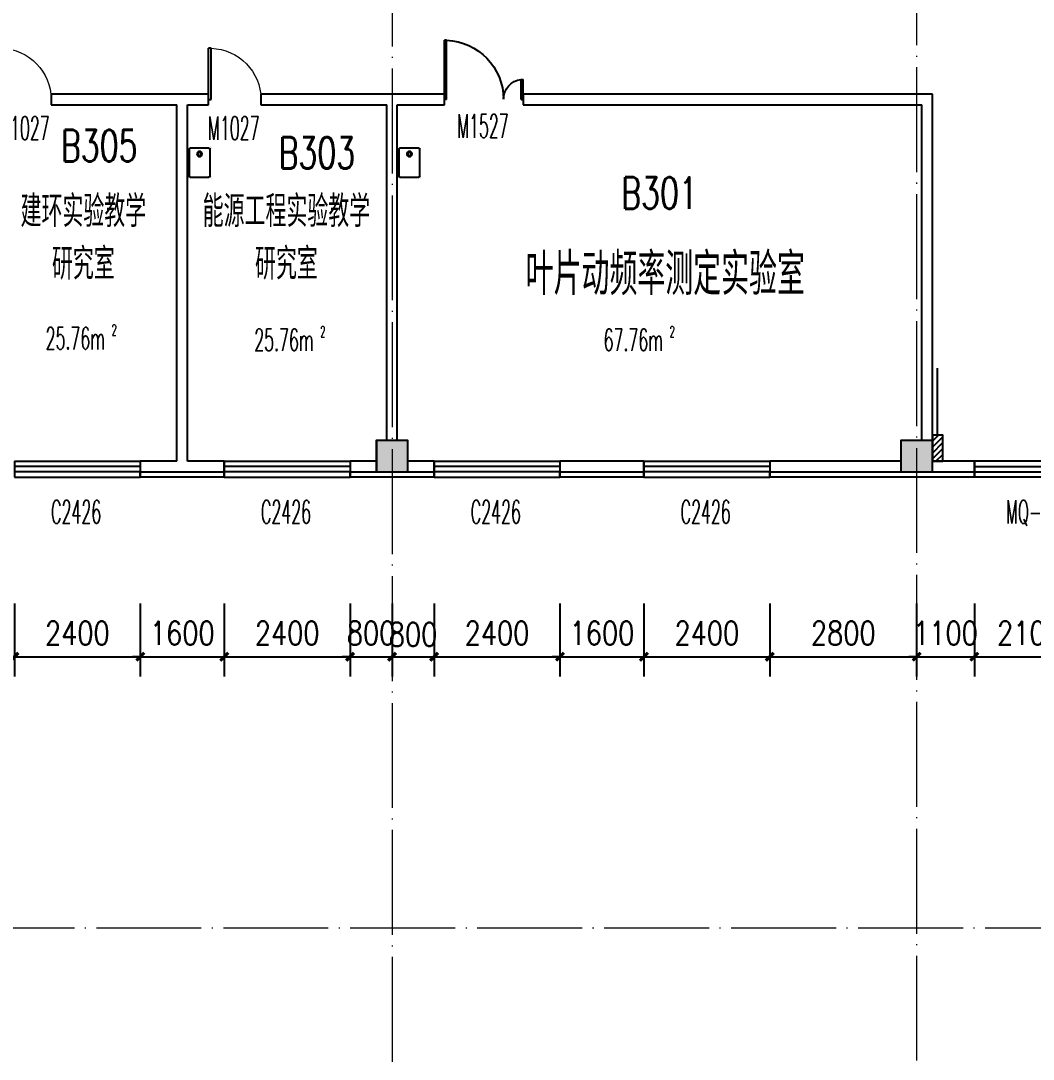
# Model space of a CAD drawing. Extents: x 1417642 to 3570900, y 124798 to 1191112.
# Drawn here: x 1557932 to 1577232, y 422296 to 442096 of the extents above; entities that cross this region are included whole.
import ezdxf

# ---------------------------------------------------------------- set-up
doc = ezdxf.new("R2010")
doc.units = 0
doc.header["$LTSCALE"] = 1000
doc.header["$MEASUREMENT"] = 0
doc.linetypes.add('DOTE', pattern=[2.42, 2, -0.2, 0.02, -0.2])
doc.layers.get('0').update_dxf_attribs({"linetype": 'CONTINUOUS'})
doc.layers.get('Defpoints').update_dxf_attribs({"linetype": 'CONTINUOUS'})
for name, color, linetype in [('colu', 2, 'CONTINUOUS'), ('COLUMN', 9, 'CONTINUOUS'), ('DOTE', 1, 'DOTE'), ('PUB_DIM', 3, 'CONTINUOUS'), ('PUB_HATCH', 8, 'CONTINUOUS'), ('PUB_TEXT', 40, 'CONTINUOUS'), ('SPACE', 7, 'CONTINUOUS'), ('STAIR', 2, 'CONTINUOUS'), ('SURFACE', 6, 'CONTINUOUS'), ('tiaozheng', 20, 'CONTINUOUS'), ('WALL', 4, 'CONTINUOUS'), ('WINDOW', 2, 'CONTINUOUS'), ('WINDOW_TEXT', 7, 'CONTINUOUS'), ('填充', 252, 'CONTINUOUS'), ('柱填充', 8, 'CONTINUOUS'), ('水点', 3, 'CONTINUOUS')]:
    doc.layers.add(name, color=color, linetype=linetype)
doc.styles.add('_TCH_SPACE', font='ROMANS', dxfattribs={"width": 0.7, "height": 5, "bigfont": 'Z'})
doc.styles.add('_TCH_WINDOW', font='ROMANS.shx', dxfattribs={"width": 0.7, "height": 400, "bigfont": 'Z.shx'})
doc.styles.add('DIM_FONT', font='SIMPLEX.shx', dxfattribs={"width": 0.8})
doc.styles.get("Standard").update_dxf_attribs({"font": 'GBENOR', "bigfont": 'GBCBIG'})
doc.styles.add('Z', font='ROMANS', dxfattribs={"width": 0.7, "bigfont": 'Z'})
doc.dimstyles.new('DIMN150', dxfattribs={"dimscale": 1.5, "dimtxt": 300, "dimasz": 100, "dimexe": 250, "dimexo": 300, "dimgap": 150, "dimtad": 1, "dimdec": 0, "dimzin": 0, "dimdsep": 46, "dimtxsty": 'DIM_FONT', "dimblk": 'ARCHTICK', "dimcen": 0.09, "dimdle": 1.5, "dimclrt": 7, "dimazin": 2, "dimtfac": 1, "dimtdec": 0, "dimtix": 1, "dimtmove": 2, "dimatfit": 3, "dimldrblk": 'ARCHTICK', "dimfxl": 1, "dimtolj": 1, "dimtzin": 0, "dimarcsym": 0})

# ---------------------------------------------------------------- blocks, each defined once
blk = doc.blocks.new('M_E3')
for p, q in [((-275, -410), (-275, -50)), ((-255, -30), (255, -30)), ((275, -50), (275, -410)), ((255, -430), (-255, -430))]:
    blk.add_line(p, q)
at = {"const_width": 1.5}
for points in [[(-275, 0, 0.414214), (-305, -30, 0.414214)], [(305, -30, 0.414214), (275, 0, 0.414214)], [(-305, -430, 0.414214), (-275, -460, 0.414214)], [(275, -460, 0.414214), (305, -430, 0.414214)]]:
    blk.add_lwpolyline(points, format="xyb", dxfattribs=at)
for points in [[(-275, 0), (275, 0)], [(-305, -430), (-305, -30)], [(305, -30), (305, -430)], [(275, -460), (-275, -460)]]:
    blk.add_lwpolyline(points, dxfattribs=at)
for radius in [50, 32.5]:
    blk.add_circle((165, -230), radius)
for centre, start, end in [((-255, -50), 90, 180), ((255, -50), 0, 90), ((-255, -410), 180, 270), ((255, -410), 270, 0)]:
    blk.add_arc(centre, 20, start, end)
at = {"width": 0.8, "flags": 9}
for tag in ['XSIZE', 'YSIZE']:
    blk.add_attdef(tag, (0, 0), '', height=0.5, dxfattribs=at)
blk = doc.blocks.new('i89')
at = {"layer": '柱填充'}
h = blk.add_hatch(color=256, dxfattribs=at)
h.paths.add_polyline_path([(1555333, 501498), (1555333, 502098), (1554733, 502098), (1554733, 501498)])
h.paths.add_polyline_path([(1525733, 501498), (1525733, 502098), (1525133, 502098), (1525133, 501498)])
h.paths.add_polyline_path([(1517733, 501498), (1517733, 502098), (1517133, 502098), (1517133, 501498)])
h.paths.add_polyline_path([(1509733, 501498), (1509733, 502098), (1509133, 502098), (1509133, 501498)])
h.paths.add_polyline_path([(1501733, 501498), (1501733, 502098), (1501133, 502098), (1501133, 501498)])
h.paths.add_polyline_path([(1498133, 501498), (1498133, 502098), (1497533, 502098), (1497533, 501498)])
h.paths.add_polyline_path([(1498133, 529448), (1498133, 530148), (1497433, 530148), (1497433, 529448)])
h.paths.add_polyline_path([(1498133, 537448), (1498133, 538148), (1497433, 538148), (1497433, 537448)])
h.paths.add_polyline_path([(1541783, 545398), (1541783, 546098), (1541083, 546098), (1541083, 545398)])
h.paths.add_polyline_path([(1565333, 559098), (1565333, 559698), (1564733, 559698), (1564733, 559098)])
h.paths.add_polyline_path([(1565383, 549098), (1565383, 549798), (1564683, 549798), (1564683, 549098)])
h.paths.add_polyline_path([(1565333, 545498), (1565333, 546098), (1564733, 546098), (1564733, 545498)])
h.paths.add_polyline_path([(1565383, 538098), (1564683, 538098), (1564683, 537498), (1565383, 537498)])
h.paths.add_polyline_path([(1565333, 529498), (1565333, 530098), (1564733, 530098), (1564733, 529498)])
h.paths.add_polyline_path([(1565333, 519498), (1565333, 520098), (1564733, 520098), (1564733, 519498)])
h.paths.add_polyline_path([(1565333, 511498), (1565333, 512098), (1564733, 512098), (1564733, 511498)])
h.paths.add_polyline_path([(1565333, 501498), (1565333, 502098), (1564733, 502098), (1564733, 501498)])
h.paths.add_polyline_path([(1555333, 559098), (1555333, 559698), (1554733, 559698), (1554733, 559098)])
h.paths.add_polyline_path([(1555333, 549098), (1555333, 549698), (1554733, 549698), (1554733, 549098)])
h.paths.add_polyline_path([(1555333, 545498), (1555333, 546098), (1554733, 546098), (1554733, 545498)])
h.paths.add_polyline_path([(1555333, 537498), (1555333, 538098), (1554733, 538098), (1554733, 537498)])
h.paths.add_polyline_path([(1555433, 529448), (1555433, 530148), (1554733, 530148), (1554733, 529448)])
h.paths.add_polyline_path([(1555433, 519448), (1555433, 520148), (1554733, 520148), (1554733, 519448)])
h.paths.add_polyline_path([(1555433, 511498), (1555433, 512198), (1554733, 512198), (1554733, 511498)])
h.paths.add_polyline_path([(1551733, 557298), (1551733, 557898), (1551133, 557898), (1551133, 557298)])
h.paths.add_polyline_path([(1551783, 549098), (1551783, 549798), (1551083, 549798), (1551083, 549098)])
h.paths.add_polyline_path([(1551733, 545498), (1551733, 546098), (1551133, 546098), (1551133, 545498)])
h.paths.add_polyline_path([(1551733, 537498), (1551733, 538098), (1551133, 538098), (1551133, 537498)])
h.paths.add_polyline_path([(1551733, 529498), (1551733, 530098), (1551133, 530098), (1551133, 529498)])
h.paths.add_polyline_path([(1551733, 519498), (1551733, 520098), (1551133, 520098), (1551133, 519498)])
h.paths.add_polyline_path([(1551783, 511498), (1551783, 512198), (1551083, 512198), (1551083, 511498)])
h.paths.add_polyline_path([(1551733, 501498), (1551733, 502098), (1551133, 502098), (1551133, 501498)])
h.paths.add_polyline_path([(1541733, 559098), (1541733, 559698), (1541133, 559698), (1541133, 559098)])
h.paths.add_polyline_path([(1541733, 557298), (1541733, 557898), (1541133, 557898), (1541133, 557298)])
h.paths.add_polyline_path([(1541783, 549098), (1541783, 549798), (1541083, 549798), (1541083, 549098)])
h.paths.add_polyline_path([(1541733, 537498), (1541733, 538298), (1541133, 538298), (1541133, 537498)])
h.paths.add_polyline_path([(1541733, 519298), (1541733, 520098), (1541133, 520098), (1541133, 519298)])
h.paths.add_polyline_path([(1541833, 511498), (1541833, 512298), (1541033, 512298), (1541033, 511498)])
h.paths.add_polyline_path([(1541733, 501498), (1541733, 502098), (1541133, 502098), (1541133, 501498)])
h.paths.add_polyline_path([(1533733, 559098), (1533733, 559698), (1533133, 559698), (1533133, 559098)])
h.paths.add_polyline_path([(1533783, 549098), (1533783, 549798), (1533083, 549798), (1533083, 549098)])
h.paths.add_polyline_path([(1533733, 545498), (1533733, 546098), (1533133, 546098), (1533133, 545498)])
h.paths.add_polyline_path([(1533733, 537498), (1533733, 538298), (1533133, 538298), (1533133, 537498)])
h.paths.add_polyline_path([(1533733, 519298), (1533733, 520098), (1533133, 520098), (1533133, 519298)])
h.paths.add_polyline_path([(1533833, 511498), (1533833, 512298), (1533033, 512298), (1533033, 511498)])
h.paths.add_polyline_path([(1533733, 501498), (1533733, 502098), (1533133, 502098), (1533133, 501498)])
h.paths.add_polyline_path([(1525733, 559098), (1525733, 559698), (1525133, 559698), (1525133, 559098)])
h.paths.add_polyline_path([(1525783, 549098), (1525783, 549798), (1525083, 549798), (1525083, 549098)])
h.paths.add_polyline_path([(1525733, 545498), (1525733, 546098), (1525133, 546098), (1525133, 545498)])
h.paths.add_polyline_path([(1525733, 537498), (1525733, 538298), (1525133, 538298), (1525133, 537498)])
h.paths.add_polyline_path([(1525733, 519298), (1525733, 520098), (1525133, 520098), (1525133, 519298)])
h.paths.add_polyline_path([(1525833, 511498), (1525833, 512298), (1525033, 512298), (1525033, 511498)])
h.paths.add_polyline_path([(1517733, 559098), (1517733, 559698), (1517133, 559698), (1517133, 559098)])
h.paths.add_polyline_path([(1517783, 549098), (1517783, 549798), (1517083, 549798), (1517083, 549098)])
h.paths.add_polyline_path([(1517733, 545498), (1517733, 546098), (1517133, 546098), (1517133, 545498)])
h.paths.add_polyline_path([(1517733, 537498), (1517733, 538298), (1517133, 538298), (1517133, 537498)])
h.paths.add_polyline_path([(1517733, 519298), (1517733, 520098), (1517133, 520098), (1517133, 519298)])
h.paths.add_polyline_path([(1517833, 511498), (1517833, 512298), (1517033, 512298), (1517033, 511498)])
h.paths.add_polyline_path([(1509733, 559098), (1509733, 559698), (1509133, 559698), (1509133, 559098)])
h.paths.add_polyline_path([(1509783, 549098), (1509783, 549798), (1509083, 549798), (1509083, 549098)])
h.paths.add_polyline_path([(1509733, 545498), (1509733, 546098), (1509133, 546098), (1509133, 545498)])
h.paths.add_polyline_path([(1509733, 537498), (1509733, 538298), (1509133, 538298), (1509133, 537498)])
h.paths.add_polyline_path([(1509733, 519298), (1509733, 520098), (1509133, 520098), (1509133, 519298)])
h.paths.add_polyline_path([(1509833, 511498), (1509833, 512298), (1509033, 512298), (1509033, 511498)])
h.paths.add_polyline_path([(1509733, 480798), (1509733, 481398), (1509133, 481398), (1509133, 480798)])
h.paths.add_polyline_path([(1501733, 559098), (1501733, 559698), (1501133, 559698), (1501133, 559098)])
h.paths.add_polyline_path([(1501733, 549098), (1501733, 549698), (1501133, 549698), (1501133, 549098)])
h.paths.add_polyline_path([(1501733, 545498), (1501733, 546098), (1501133, 546098), (1501133, 545498)])
h.paths.add_polyline_path([(1501733, 537498), (1501733, 538098), (1501133, 538098), (1501133, 537498)])
h.paths.add_polyline_path([(1501733, 529498), (1501733, 530098), (1501133, 530098), (1501133, 529498)])
h.paths.add_polyline_path([(1501733, 519498), (1501733, 520098), (1501133, 520098), (1501133, 519498)])
h.paths.add_polyline_path([(1501833, 511498), (1501833, 512198), (1501133, 512198), (1501133, 511498)])
h.paths.add_polyline_path([(1501733, 480798), (1501733, 481398), (1501133, 481398), (1501133, 480798)])
h.paths.add_polyline_path([(1498133, 559098), (1498133, 559698), (1497533, 559698), (1497533, 559098)])
h.paths.add_polyline_path([(1498183, 549098), (1498183, 549798), (1497483, 549798), (1497483, 549098)])
h.paths.add_polyline_path([(1498133, 545498), (1498133, 546098), (1497533, 546098), (1497533, 545498)])
h.paths.add_polyline_path([(1498133, 519448), (1498133, 520148), (1497433, 520148), (1497433, 519448)])
h.paths.add_polyline_path([(1498133, 511448), (1498133, 512148), (1497433, 512148), (1497433, 511448)])
h.paths.add_polyline_path([(1498133, 480798), (1498133, 481398), (1497533, 481398), (1497533, 480798)])
h.paths.add_polyline_path([(1488133, 559098), (1488133, 559698), (1487533, 559698), (1487533, 559098)])
h.paths.add_polyline_path([(1488233, 549098), (1488233, 549798), (1487533, 549798), (1487533, 549098)])
h.paths.add_polyline_path([(1488133, 545498), (1488133, 546098), (1487533, 546098), (1487533, 545498)])
h.paths.add_polyline_path([(1488133, 537498), (1488133, 538098), (1487533, 538098), (1487533, 537498)])
h.paths.add_polyline_path([(1488133, 529498), (1488133, 530098), (1487533, 530098), (1487533, 529498)])
h.paths.add_polyline_path([(1488133, 519498), (1488133, 520098), (1487533, 520098), (1487533, 519498)])
h.paths.add_polyline_path([(1488133, 511498), (1488133, 512098), (1487533, 512098), (1487533, 511498)])
h.paths.add_polyline_path([(1488133, 501498), (1488133, 502098), (1487533, 502098), (1487533, 501498)])
h.paths.add_polyline_path([(1488133, 480798), (1488133, 481398), (1487533, 481398), (1487533, 480798)])
h.paths.add_polyline_path([(1498133, 484398), (1498133, 485198), (1497433, 485198), (1497433, 484398)])
h.paths.add_polyline_path([(1498134, 496298), (1498134, 497098), (1497433, 497098), (1497433, 496298)])
h.paths.add_polyline_path([(1487533, 497098), (1487533, 496298), (1488233, 496298), (1488233, 497098)])
h.paths.add_polyline_path([(1487533, 485198), (1487533, 484398), (1488233, 484398), (1488233, 485198)])
h.paths.add_polyline_path([(1509733, 496298), (1509733, 497098), (1509033, 497098), (1509033, 496298)])
h.paths.add_polyline_path([(1509733, 484398), (1509733, 485198), (1509033, 485198), (1509033, 484398)])
at = {"layer": 'colu'}
for points in [[(1541733, 501498), (1541733, 502098), (1541133, 502098), (1541133, 501498)], [(1551733, 501498), (1551733, 502098), (1551133, 502098), (1551133, 501498)]]:
    blk.add_lwpolyline(points, close=True, dxfattribs=at)
blk = doc.blocks.new('_ArchTick')
at = {"color": 0, "linetype": 'ByBlock', "const_width": 0.4}
blk.add_lwpolyline([(-0.5, -0.5), (0.5, 0.5)], dxfattribs=at)
blk = doc.blocks.new('*D2331')
at = {"layer": 'Defpoints', "color": 0}
for p in [(1557811, 431433), (1560211, 431433), (1560211, 429970)]:
    blk.add_point(p, dxfattribs=at)
at = {"layer": 'PUB_DIM', "color": 0, "lineweight": -2}
for p, q in [((1557811, 430983), (1557811, 429595)), ((1560211, 430983), (1560211, 429595)), ((1557808, 429970), (1560213, 429970))]:
    blk.add_line(p, q, dxfattribs=at)
at = {"layer": 'PUB_DIM', "color": 0, "lineweight": -2, "xscale": 150, "yscale": 150, "zscale": 150, "rotation": 180}
blk.add_blockref('_ArchTick', (1557811, 429970), dxfattribs=at)
at = {"layer": 'PUB_DIM', "color": 0, "lineweight": -2, "xscale": 150, "yscale": 150, "zscale": 150}
blk.add_blockref('_ArchTick', (1560211, 429970), dxfattribs=at)
at = {"layer": 'PUB_DIM', "color": 7, "insert": (1559011, 430420), "char_height": 450, "attachment_point": 5, "style": 'DIM_FONT'}
blk.add_mtext('\\A1;2400', dxfattribs=at)
blk = doc.blocks.new('*D2332')
at = {"layer": 'Defpoints', "color": 0}
for p in [(1560211, 431433), (1561811, 431433), (1561811, 429970)]:
    blk.add_point(p, dxfattribs=at)
at = {"layer": 'PUB_DIM', "color": 0, "lineweight": -2}
for p, q in [((1560211, 430983), (1560211, 429595)), ((1561811, 430983), (1561811, 429595)), ((1560211, 429970), (1560061, 429970)), ((1560211, 429970), (1561811, 429970)), ((1561811, 429970), (1561961, 429970))]:
    blk.add_line(p, q, dxfattribs=at)
at = {"layer": 'PUB_DIM', "color": 0, "lineweight": -2, "xscale": 150, "yscale": 150, "zscale": 150}
blk.add_blockref('_ArchTick', (1560211, 429970), dxfattribs=at)
at = {"layer": 'PUB_DIM', "color": 0, "lineweight": -2, "xscale": 150, "yscale": 150, "zscale": 150, "rotation": 180}
blk.add_blockref('_ArchTick', (1561811, 429970), dxfattribs=at)
at = {"layer": 'PUB_DIM', "color": 7, "insert": (1561011, 430420), "char_height": 450, "attachment_point": 5, "style": 'DIM_FONT'}
blk.add_mtext('\\A1;1600', dxfattribs=at)
blk = doc.blocks.new('*D2333')
at = {"layer": 'Defpoints', "color": 0}
for p in [(1561811, 431433), (1564211, 431433), (1564211, 429970)]:
    blk.add_point(p, dxfattribs=at)
at = {"layer": 'PUB_DIM', "color": 0, "lineweight": -2}
for p, q in [((1561811, 430983), (1561811, 429595)), ((1564211, 430983), (1564211, 429595)), ((1561808, 429970), (1564213, 429970))]:
    blk.add_line(p, q, dxfattribs=at)
at = {"layer": 'PUB_DIM', "color": 0, "lineweight": -2, "xscale": 150, "yscale": 150, "zscale": 150, "rotation": 180}
blk.add_blockref('_ArchTick', (1561811, 429970), dxfattribs=at)
at = {"layer": 'PUB_DIM', "color": 0, "lineweight": -2, "xscale": 150, "yscale": 150, "zscale": 150}
blk.add_blockref('_ArchTick', (1564211, 429970), dxfattribs=at)
at = {"layer": 'PUB_DIM', "color": 7, "insert": (1563011, 430420), "char_height": 450, "attachment_point": 5, "style": 'DIM_FONT'}
blk.add_mtext('\\A1;2400', dxfattribs=at)
blk = doc.blocks.new('*D2334')
at = {"layer": 'Defpoints', "color": 0}
for p in [(1564211, 431433), (1565010, 431433), (1565010, 429970)]:
    blk.add_point(p, dxfattribs=at)
at = {"layer": 'PUB_DIM', "color": 0, "lineweight": -2}
for p, q in [((1564211, 430983), (1564211, 429595)), ((1565010, 430983), (1565010, 429595)), ((1564211, 429970), (1564061, 429970)), ((1564211, 429970), (1565010, 429970)), ((1565010, 429970), (1565160, 429970))]:
    blk.add_line(p, q, dxfattribs=at)
at = {"layer": 'PUB_DIM', "color": 0, "lineweight": -2, "xscale": 150, "yscale": 150, "zscale": 150}
blk.add_blockref('_ArchTick', (1564211, 429970), dxfattribs=at)
at = {"layer": 'PUB_DIM', "color": 0, "lineweight": -2, "xscale": 150, "yscale": 150, "zscale": 150, "rotation": 180}
blk.add_blockref('_ArchTick', (1565010, 429970), dxfattribs=at)
at = {"layer": 'PUB_DIM', "color": 7, "insert": (1564611, 430420), "char_height": 450, "attachment_point": 5, "style": 'DIM_FONT'}
blk.add_mtext('\\A1;800', dxfattribs=at)
blk = doc.blocks.new('*D2335')
at = {"layer": 'Defpoints', "color": 0}
for p in [(1565010, 431433), (1565811, 431433), (1565811, 429970)]:
    blk.add_point(p, dxfattribs=at)
at = {"layer": 'PUB_DIM', "color": 0, "lineweight": -2}
for p, q in [((1565010, 430983), (1565010, 429595)), ((1565811, 430983), (1565811, 429595)), ((1565008, 429970), (1565813, 429970))]:
    blk.add_line(p, q, dxfattribs=at)
at = {"layer": 'PUB_DIM', "color": 0, "lineweight": -2, "xscale": 150, "yscale": 150, "zscale": 150, "rotation": 180}
blk.add_blockref('_ArchTick', (1565010, 429970), dxfattribs=at)
at = {"layer": 'PUB_DIM', "color": 0, "lineweight": -2, "xscale": 150, "yscale": 150, "zscale": 150}
blk.add_blockref('_ArchTick', (1565811, 429970), dxfattribs=at)
at = {"layer": 'PUB_DIM', "color": 7, "insert": (1565411, 430395), "char_height": 450, "attachment_point": 5, "style": 'DIM_FONT'}
blk.add_mtext('\\A1;800', dxfattribs=at)
blk = doc.blocks.new('*D2336')
at = {"layer": 'Defpoints', "color": 0}
for p in [(1565811, 431433), (1568211, 431433), (1568211, 429970)]:
    blk.add_point(p, dxfattribs=at)
at = {"layer": 'PUB_DIM', "color": 0, "lineweight": -2}
for p, q in [((1565811, 430983), (1565811, 429595)), ((1568211, 430983), (1568211, 429595)), ((1565808, 429970), (1568213, 429970))]:
    blk.add_line(p, q, dxfattribs=at)
at = {"layer": 'PUB_DIM', "color": 0, "lineweight": -2, "xscale": 150, "yscale": 150, "zscale": 150, "rotation": 180}
blk.add_blockref('_ArchTick', (1565811, 429970), dxfattribs=at)
at = {"layer": 'PUB_DIM', "color": 0, "lineweight": -2, "xscale": 150, "yscale": 150, "zscale": 150}
blk.add_blockref('_ArchTick', (1568211, 429970), dxfattribs=at)
at = {"layer": 'PUB_DIM', "color": 7, "insert": (1567011, 430420), "char_height": 450, "attachment_point": 5, "style": 'DIM_FONT'}
blk.add_mtext('\\A1;2400', dxfattribs=at)
blk = doc.blocks.new('*D2337')
at = {"layer": 'Defpoints', "color": 0}
for p in [(1568211, 431433), (1569811, 431433), (1569811, 429970)]:
    blk.add_point(p, dxfattribs=at)
at = {"layer": 'PUB_DIM', "color": 0, "lineweight": -2}
for p, q in [((1568211, 430983), (1568211, 429595)), ((1569811, 430983), (1569811, 429595)), ((1568211, 429970), (1568061, 429970)), ((1568211, 429970), (1569811, 429970)), ((1569811, 429970), (1569961, 429970))]:
    blk.add_line(p, q, dxfattribs=at)
at = {"layer": 'PUB_DIM', "color": 0, "lineweight": -2, "xscale": 150, "yscale": 150, "zscale": 150}
blk.add_blockref('_ArchTick', (1568211, 429970), dxfattribs=at)
at = {"layer": 'PUB_DIM', "color": 0, "lineweight": -2, "xscale": 150, "yscale": 150, "zscale": 150, "rotation": 180}
blk.add_blockref('_ArchTick', (1569811, 429970), dxfattribs=at)
at = {"layer": 'PUB_DIM', "color": 7, "insert": (1569011, 430420), "char_height": 450, "attachment_point": 5, "style": 'DIM_FONT'}
blk.add_mtext('\\A1;1600', dxfattribs=at)
blk = doc.blocks.new('*D2338')
at = {"layer": 'Defpoints', "color": 0}
for p in [(1569811, 431433), (1572211, 431433), (1572211, 429970)]:
    blk.add_point(p, dxfattribs=at)
at = {"layer": 'PUB_DIM', "color": 0, "lineweight": -2}
for p, q in [((1569811, 430983), (1569811, 429595)), ((1572211, 430983), (1572211, 429595)), ((1569808, 429970), (1572213, 429970))]:
    blk.add_line(p, q, dxfattribs=at)
at = {"layer": 'PUB_DIM', "color": 0, "lineweight": -2, "xscale": 150, "yscale": 150, "zscale": 150, "rotation": 180}
blk.add_blockref('_ArchTick', (1569811, 429970), dxfattribs=at)
at = {"layer": 'PUB_DIM', "color": 0, "lineweight": -2, "xscale": 150, "yscale": 150, "zscale": 150}
blk.add_blockref('_ArchTick', (1572211, 429970), dxfattribs=at)
at = {"layer": 'PUB_DIM', "color": 7, "insert": (1571011, 430420), "char_height": 450, "attachment_point": 5, "style": 'DIM_FONT'}
blk.add_mtext('\\A1;2400', dxfattribs=at)
blk = doc.blocks.new('*D2339')
at = {"layer": 'Defpoints', "color": 0}
for p in [(1572211, 431433), (1575010, 431433), (1575010, 429970)]:
    blk.add_point(p, dxfattribs=at)
at = {"layer": 'PUB_DIM', "color": 0, "lineweight": -2}
for p, q in [((1572211, 430983), (1572211, 429595)), ((1575010, 430983), (1575010, 429595)), ((1572208, 429970), (1575013, 429970))]:
    blk.add_line(p, q, dxfattribs=at)
at = {"layer": 'PUB_DIM', "color": 0, "lineweight": -2, "xscale": 150, "yscale": 150, "zscale": 150, "rotation": 180}
blk.add_blockref('_ArchTick', (1572211, 429970), dxfattribs=at)
at = {"layer": 'PUB_DIM', "color": 0, "lineweight": -2, "xscale": 150, "yscale": 150, "zscale": 150}
blk.add_blockref('_ArchTick', (1575010, 429970), dxfattribs=at)
at = {"layer": 'PUB_DIM', "color": 7, "insert": (1573611, 430420), "char_height": 450, "attachment_point": 5, "style": 'DIM_FONT'}
blk.add_mtext('\\A1;2800', dxfattribs=at)
blk = doc.blocks.new('*D2340')
at = {"layer": 'Defpoints', "color": 0}
for p in [(1575010, 431433), (1576110, 431433), (1576110, 429970)]:
    blk.add_point(p, dxfattribs=at)
at = {"layer": 'PUB_DIM', "color": 0, "lineweight": -2}
for p, q in [((1575010, 430983), (1575010, 429595)), ((1576110, 430983), (1576110, 429595)), ((1575010, 429970), (1574860, 429970)), ((1575010, 429970), (1576110, 429970)), ((1576110, 429970), (1576260, 429970))]:
    blk.add_line(p, q, dxfattribs=at)
at = {"layer": 'PUB_DIM', "color": 0, "lineweight": -2, "xscale": 150, "yscale": 150, "zscale": 150}
blk.add_blockref('_ArchTick', (1575010, 429970), dxfattribs=at)
at = {"layer": 'PUB_DIM', "color": 0, "lineweight": -2, "xscale": 150, "yscale": 150, "zscale": 150, "rotation": 180}
blk.add_blockref('_ArchTick', (1576110, 429970), dxfattribs=at)
at = {"layer": 'PUB_DIM', "color": 7, "insert": (1575560, 430420), "char_height": 450, "attachment_point": 5, "style": 'DIM_FONT'}
blk.add_mtext('\\A1;1100', dxfattribs=at)
blk = doc.blocks.new('*D2341')
at = {"layer": 'Defpoints', "color": 0}
for p in [(1576110, 431433), (1578210, 431433), (1578210, 429970)]:
    blk.add_point(p, dxfattribs=at)
at = {"layer": 'PUB_DIM', "color": 0, "lineweight": -2}
for p, q in [((1576110, 430983), (1576110, 429595)), ((1578210, 430983), (1578210, 429595)), ((1576108, 429970), (1578213, 429970))]:
    blk.add_line(p, q, dxfattribs=at)
at = {"layer": 'PUB_DIM', "color": 0, "lineweight": -2, "xscale": 150, "yscale": 150, "zscale": 150, "rotation": 180}
blk.add_blockref('_ArchTick', (1576110, 429970), dxfattribs=at)
at = {"layer": 'PUB_DIM', "color": 0, "lineweight": -2, "xscale": 150, "yscale": 150, "zscale": 150}
blk.add_blockref('_ArchTick', (1578210, 429970), dxfattribs=at)
at = {"layer": 'PUB_DIM', "color": 7, "insert": (1577160, 430420), "char_height": 450, "attachment_point": 5, "style": 'DIM_FONT'}
blk.add_mtext('\\A1;2100', dxfattribs=at)
blk = doc.blocks.new('_FZH')
blk.add_lwpolyline([(-0.5, -0.5), (0.5, -0.5), (0.5, 0.5), (-0.5, 0.5)], close=True)
at = {"layer": 'PUB_HATCH'}
blk.add_solid([(-0.5, -0.5), (0.5, -0.5), (-0.5, 0.5), (0.5, 0.5)], dxfattribs=at)
blk = doc.blocks.new('$DorLib2D$00000225')
at = {"color": 0}
for p, q in [((0.475, -0.001), (0.475, 0.752)), ((0.475, 0.752), (0.5, 0.752)), ((0.5, -0.001), (0.5, 0.752)), ((-0.5, 0), (-0.5, 0.252)), ((-0.475, 0.252), (-0.5, 0.252)), ((-0.475, 0), (-0.475, 0.252)), ((-0.475, 0), (-0.5, 0)), ((0.475, -0.001), (0.5, -0.001))]:
    blk.add_line(p, q, dxfattribs=at)
for centre, radius, start, end in [((0.505, -0.002), 0.755, 92.2493, 179.7238), ((-0.501, 0.003), 0.251, 359.7899, 84.0974)]:
    blk.add_arc(centre, radius, start, end, dxfattribs=at)
blk = doc.blocks.new('$TCHSYS$WIN2D')
for p, q in [((-0.5, 0.5), (0.5, 0.5)), ((-0.5, 0.5), (-0.5, -0.5)), ((0.5, 0.5), (0.5, -0.5)), ((0.5, 0.1667), (-0.5, 0.1667)), ((0.5, -0.1667), (-0.5, -0.1667)), ((-0.5, -0.5), (0.5, -0.5))]:
    blk.add_line(p, q)
blk = doc.blocks.new('$DorLib2D$00000001')
for p, q in [((0.45, 0.975), (0.5, 0.975)), ((0.45, 0), (0.45, 0.975)), ((0.5, 0), (0.5, 0.975)), ((0.5, 0), (0.45, 0))]:
    blk.add_line(p, q)
at = {"lineweight": 13}
blk.add_arc((0.475, 0), 0.975, 91.4693, 180, dxfattribs=at)

msp = doc.modelspace()

# ---------------------------------------------------------------- hatches: boundary and pattern name
at = {"layer": 'STAIR'}
h = msp.add_hatch(dxfattribs=at)
h.set_pattern_fill('ANSI31', color=256, scale=50)
h.set_pattern_definition([(45, (52239.72, -46161.34), (-56.1266008, 56.1266008), [])])
h.paths.add_polyline_path([(1575310.3, 433695.8), (1575510.3, 433695.8), (1575510.3, 434195.8), (1575310.3, 434195.8)])

# ---------------------------------------------------------------- linework, layer by layer
at = {"layer": 'DOTE', "lineweight": 0}
for points in [[(1565010.3, 496846.8), (1565010.3, 385594.9)], [(1575010.3, 496869), (1575010.3, 385594.9)], [(1597673.8, 424795.5), (1501410.3, 424795.5)]]:
    msp.add_lwpolyline(points, dxfattribs=at)
at = {"layer": 'STAIR'}
msp.add_line((1575410.3, 434195.8), (1575410.3, 435472.7), dxfattribs=at)
msp.add_lwpolyline([(1575310.3, 433695.8), (1575510.3, 433695.8), (1575510.3, 434195.8), (1575310.3, 434195.8), (1575310.3, 433695.8)], dxfattribs=at)
at = {"layer": 'SURFACE'}
for p, q in [((1560210.3, 433395.8), (1560210.3, 433495.8)), ((1561810.3, 433395.8), (1561810.3, 433495.8)), ((1564210.3, 433395.8), (1564210.3, 433495.8)), ((1565810.3, 433395.8), (1565810.3, 433495.8)), ((1568210.3, 433395.8), (1568210.3, 433495.8)), ((1569810.3, 433395.8), (1569810.3, 433495.8)), ((1572210.3, 433395.8), (1572210.3, 433495.8)), ((1576110.3, 433395.8), (1576110.3, 433495.8)), ((1561010.3, 433395.8), (1560210.3, 433395.8)), ((1561810.3, 433395.8), (1561010.3, 433395.8)), ((1565010.3, 433395.8), (1564210.3, 433395.8)), ((1565810.3, 433395.8), (1565010.3, 433395.8)), ((1569810.3, 433395.8), (1568210.3, 433395.8)), ((1575010.3, 433395.8), (1572210.3, 433395.8)), ((1576110.3, 433395.8), (1575010.3, 433395.8))]:
    msp.add_line(p, q, dxfattribs=at)
at = {"layer": 'WALL'}
for p, q in [((1561010.3, 440695.8), (1558510.5, 440695.8)), ((1558510.5, 440695.8), (1558510.5, 440495.8)), ((1561510.5, 440695.8), (1561010.3, 440695.8)), ((1561510.5, 440495.8), (1561510.5, 440695.8)), ((1565010.3, 440695.8), (1562510.5, 440695.8)), ((1562510.5, 440695.8), (1562510.5, 440495.8)), ((1566010.3, 440695.8), (1565010.3, 440695.8)), ((1566010.3, 440495.8), (1566010.3, 440695.8)), ((1575310.3, 440695.8), (1567510.3, 440695.8)), ((1567510.3, 440695.8), (1567510.3, 440495.8)), ((1575310.3, 434095.8), (1575310.3, 440695.8)), ((1558510.5, 440495.8), (1560910.3, 440495.8)), ((1560910.3, 433695.8), (1560910.3, 440495.8)), ((1561110.3, 440495.8), (1561510.5, 440495.8)), ((1561110.3, 433695.8), (1561110.3, 440495.8)), ((1562510.5, 440495.8), (1564910.3, 440495.8)), ((1564910.3, 434095.8), (1564910.3, 440495.8)), ((1565110.3, 440495.8), (1566010.3, 440495.8)), ((1565110.3, 434095.8), (1565110.3, 440495.8)), ((1567510.3, 440495.8), (1575110.3, 440495.8)), ((1575110.3, 434095.8), (1575110.3, 440495.8)), ((1560910.3, 433695.8), (1560210.3, 433695.8)), ((1560210.3, 433695.8), (1560210.3, 433495.8)), ((1561810.3, 433695.8), (1561110.3, 433695.8)), ((1561810.3, 433495.8), (1561810.3, 433695.8)), ((1564710.3, 433695.8), (1564210.3, 433695.8)), ((1564210.3, 433695.8), (1564210.3, 433495.8)), ((1565810.3, 433695.8), (1565310.3, 433695.8)), ((1565810.3, 433495.8), (1565810.3, 433695.8)), ((1569810.3, 433695.8), (1568210.3, 433695.8)), ((1568210.3, 433695.8), (1568210.3, 433495.8)), ((1569810.3, 433495.8), (1569810.3, 433695.8)), ((1574710.3, 433695.8), (1572210.3, 433695.8)), ((1572210.3, 433695.8), (1572210.3, 433495.8)), ((1576110.3, 433695.8), (1575310.3, 433695.8)), ((1576110.3, 433495.8), (1576110.3, 433695.8)), ((1560210.3, 433495.8), (1561010.3, 433495.8)), ((1561010.3, 433495.8), (1561810.3, 433495.8)), ((1564210.3, 433495.8), (1564710.3, 433495.8)), ((1565310.3, 433495.8), (1565810.3, 433495.8)), ((1568210.3, 433495.8), (1569810.3, 433495.8)), ((1572210.3, 433495.8), (1574710.3, 433495.8)), ((1575310.3, 433495.8), (1576110.3, 433495.8))]:
    msp.add_line(p, q, dxfattribs=at)

# ---------------------------------------------------------------- block references
at = {"layer": 'COLUMN', "lineweight": 0, "xscale": 600, "yscale": 600, "zscale": 600}
for p in [(1565010.3, 433795.8), (1575010.3, 433795.8)]:
    msp.add_blockref('_FZH', p, dxfattribs=at)
at = {"layer": 'tiaozheng'}
msp.add_blockref('i89', (23577.2, -68002.8), dxfattribs=at)
at = {"layer": 'WINDOW', "lineweight": 0}
ref = msp.add_blockref('$DorLib2D$00000001', (1558010.5, 440595.8), dxfattribs=dict(at, xscale=1000, yscale=-1000, zscale=1000, rotation=180.0000000000092))
ref.add_attrib('A', 'M1027', (1557501.2, 439826.1), dxfattribs={"layer": 'WINDOW_TEXT', "lineweight": 0, "height": 446.25, "style": '_TCH_WINDOW', "width": 0.494118})
ref = msp.add_blockref('$DorLib2D$00000001', (1562010.5, 440595.8), dxfattribs=dict(at, xscale=1000, yscale=-1000, zscale=1000, rotation=180.0000000000084))
ref.add_attrib('A', 'M1027', (1561501.2, 439826.1), dxfattribs={"layer": 'WINDOW_TEXT', "lineweight": 0, "height": 446.25, "style": '_TCH_WINDOW', "width": 0.494118})
ref = msp.add_blockref('$DorLib2D$00000225', (1566760.3, 440595.8), dxfattribs=dict(at, xscale=1500, yscale=-1500, zscale=1500, rotation=179.999999999999))
ref.add_attrib('A', 'M1527', (1566251, 439865.8), dxfattribs={"layer": 'WINDOW_TEXT', "lineweight": 0, "height": 446.25, "rotation": 360, "style": '_TCH_WINDOW', "width": 0.494118})
at = {"layer": 'WINDOW', "color": 2}
ref = msp.add_blockref('$TCHSYS$WIN2D', (1559010.3, 433545.8), dxfattribs=dict(at, xscale=-2400, yscale=-300, zscale=-2400, rotation=180))
ref.add_attrib('A', 'C2426', (1558511.5, 432507.8), dxfattribs={"layer": 'WINDOW_TEXT', "color": 2, "height": 446.25, "style": '_TCH_WINDOW', "width": 0.494118})
ref = msp.add_blockref('$TCHSYS$WIN2D', (1563010.3, 433545.8), dxfattribs=dict(at, xscale=-2400, yscale=-300, zscale=-2400, rotation=180))
ref.add_attrib('A', 'C2426', (1562511.5, 432507.8), dxfattribs={"layer": 'WINDOW_TEXT', "color": 2, "height": 446.25, "style": '_TCH_WINDOW', "width": 0.494118})
ref = msp.add_blockref('$TCHSYS$WIN2D', (1567010.3, 433545.8), dxfattribs=dict(at, xscale=-2400, yscale=-300, zscale=-2400, rotation=180))
ref.add_attrib('A', 'C2426', (1566511.5, 432507.8), dxfattribs={"layer": 'WINDOW_TEXT', "color": 2, "height": 446.25, "style": '_TCH_WINDOW', "width": 0.494118})
ref = msp.add_blockref('$TCHSYS$WIN2D', (1571010.3, 433545.8), dxfattribs=dict(at, xscale=-2400, yscale=-300, zscale=-2400, rotation=180))
ref.add_attrib('A', 'C2426', (1570511.5, 432507.8), dxfattribs={"layer": 'WINDOW_TEXT', "color": 2, "height": 446.25, "style": '_TCH_WINDOW', "width": 0.494118})
ref = msp.add_blockref('$TCHSYS$WIN2D', (1577160.3, 433545.8), dxfattribs=dict(at, xscale=2100, yscale=-300, zscale=2100, rotation=180))
ref.add_attrib('A', 'MQ-5', (1576714, 432507.8), dxfattribs={"layer": 'WINDOW_TEXT', "color": 2, "height": 446.25, "style": '_TCH_WINDOW', "width": 0.494118})
at = {"layer": '水点', "xscale": -1, "rotation": 270}
for p in [(1561570.3, 439390.8), (1565570.3, 439390.8)]:
    msp.add_blockref('M_E3', p, dxfattribs=at)

# ---------------------------------------------------------------- texts
at = {"layer": 'PUB_TEXT', "color": 1, "lineweight": 60, "style": 'Z', "width": 0.7}
for s, p in [('B305', (1558698.6, 439413.5)), ('B303', (1562848.2, 439277.6)), ('B301', (1569378.7, 438511.7))]:
    msp.add_text(s, height=600, dxfattribs=at).set_placement(p)
at = {"layer": 'SPACE', "style": '_TCH_SPACE', "width": 0.525}
for s, height, p in [('25.76m', 420, (1558406.6, 435831.1)), ('2', 210, (1559666.6, 436093.6)), ('25.76m', 420, (1562383, 435800.8)), ('2', 210, (1563643, 436063.3)), ('67.76m', 420, (1569043.5, 435800.8)), ('2', 210, (1570303.5, 436063.3))]:
    msp.add_text(s, height=height, dxfattribs=at).set_placement(p)
at = {"layer": '填充', "width": 5691.759, "style": '_TCH_WINDOW'}
for s, insert, char_height, attachment_point in [('{\\C2;建环实验教学\\P研究室}', (1559125.2, 438762.5), 600, 2), ('{\\C2;能源工程实验教学\\P研究室}', (1562996.6, 438762.5), 600, 2), ('{\\C2;叶片动频率测定实验室}', (1567558, 437665.9), 800, 1)]:
    msp.add_mtext(s, dxfattribs=dict(at, insert=insert, char_height=char_height, attachment_point=attachment_point))

# ---------------------------------------------------------------- dimensions: what is measured, and where the dimension line sits
at = {"layer": 'PUB_DIM'}
for p1, p2, picture, middle in [((1557810.7, 431433), (1560210.7, 431433), '*D2331', (1559010.7, 430420.4)), ((1560210.7, 431433), (1561810.7, 431433), '*D2332', (1561010.7, 430420.4)), ((1561810.7, 431433), (1564210.7, 431433), '*D2333', (1563010.7, 430420.4)), ((1564210.7, 431433), (1565010.3, 431433), '*D2334', (1564610.5, 430420.4)), ((1565810.7, 431433), (1568210.7, 431433), '*D2336', (1567010.7, 430420.4)), ((1568210.7, 431433), (1569810.7, 431433), '*D2337', (1569010.7, 430420.5)), ((1569810.7, 431433), (1572210.7, 431433), '*D2338', (1571010.7, 430420.5)), ((1572210.7, 431433), (1575010.3, 431433), '*D2339', (1573610.5, 430420.5)), ((1575010.3, 431433), (1576110.3, 431433), '*D2340', (1575560.3, 430420.5)), ((1576110.3, 431433), (1578210.3, 431433), '*D2341', (1577160.3, 430420.5))]:
    dim = msp.add_aligned_dim(p1=p1, p2=p2, distance=-1462.5, dimstyle='DIMN150', dxfattribs=at)
    dim.commit()
    dim.dimension.update_dxf_attribs({"geometry": picture, "text_midpoint": middle})
dim = msp.add_linear_dim(base=(1565810.7, 429970.4), p1=(1565010.3, 431433), p2=(1565810.7, 431433), angle=0.00005, dimstyle='DIMN150', dxfattribs=at)
dim.commit()
dim.dimension.update_dxf_attribs({"geometry": '*D2335', "text_midpoint": (1565410.5, 430394.8), "dimtype": 129})

doc.saveas('drawing.dxf')
